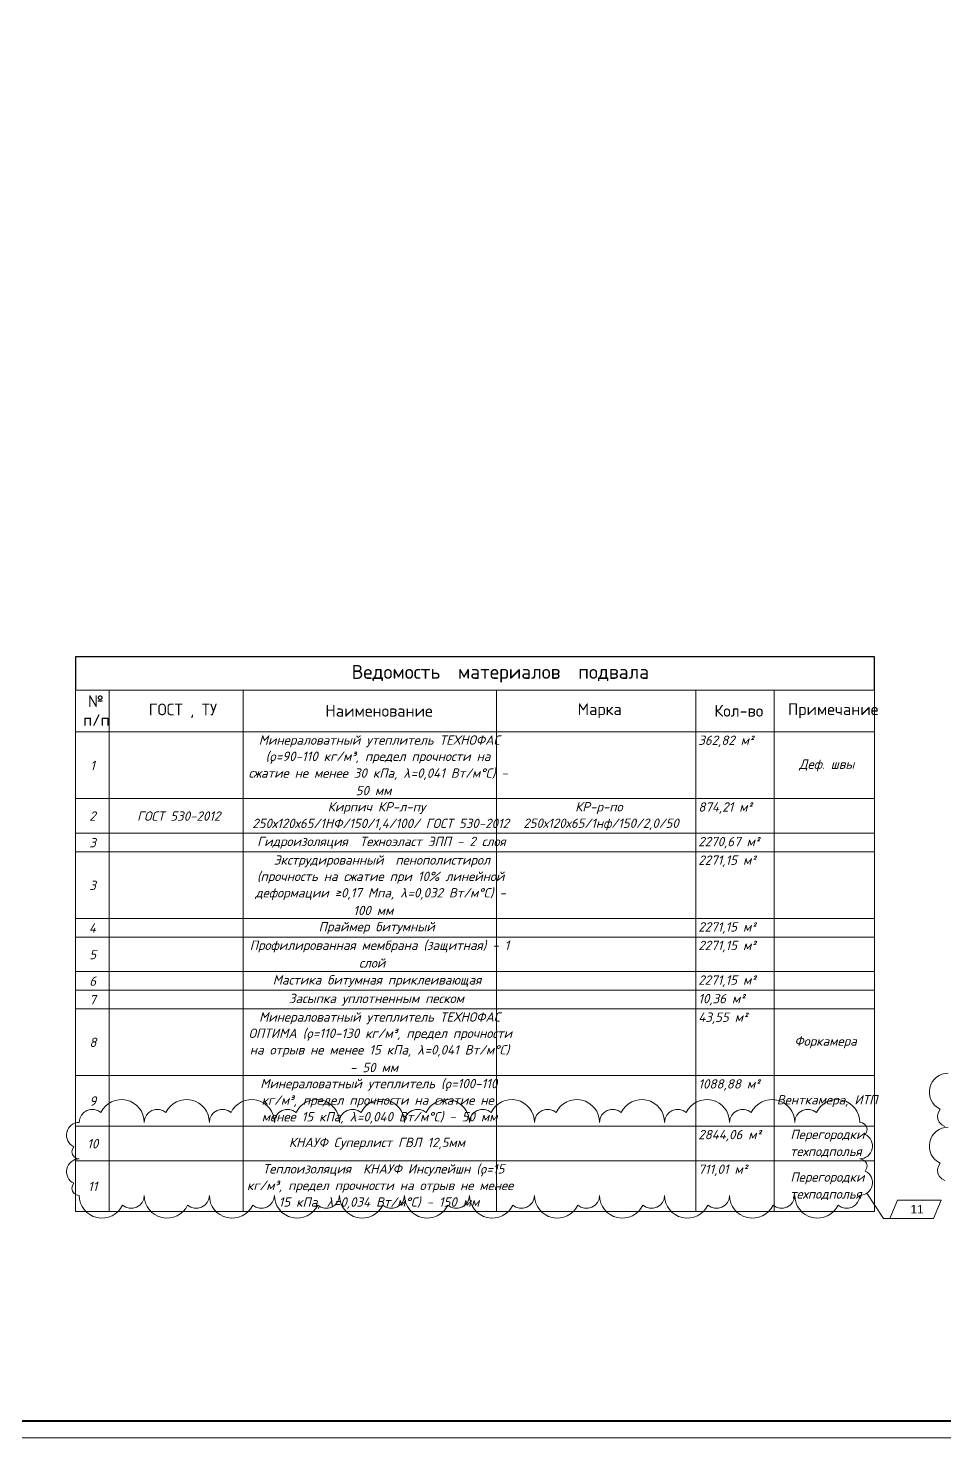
# Model space of a CAD drawing. Header units: millimetres. Extents: x -81576 to 1046824, y -248937 to 691537.
# Drawn here: x -53878 to -26536, y 507028 to 549078 of the extents above; entities that cross this region are included whole.
import ezdxf

# ---------------------------------------------------------------- set-up
doc = ezdxf.new("R2010")
doc.units = ezdxf.units.MM
doc.layers.add('PDF _Геометрия', color=7, linetype='Continuous', true_color=0x1d1d1d)
doc.layers.add('PDF _Текст', color=7, linetype='Continuous')
doc.styles.add('PDF GOST-Common', font='arial.ttf')
doc.styles.add('PDF ISOCPEUR', font='isocpeur.ttf')
doc.styles.add('PDF ISOCPEUR Italic', font='isocpeui.ttf')

msp = doc.modelspace()

# ---------------------------------------------------------------- linework, layer by layer
at = {"layer": 'PDF _Геометрия', "color": 7, "lineweight": 20}
msp.add_lwpolyline([(37323.8, 591127.9), (37323.8, 507027.9), (-81576.3, 507027.9), (-81576.3, 591127.9)], close=True, dxfattribs=at)
at = {"layer": 'PDF _Геометрия', "color": 7, "lineweight": 40}
msp.add_lwpolyline([(36823.8, 590627.9), (36823.8, 507527.9), (-79576.3, 507527.9), (-79576.3, 590627.9)], close=True, dxfattribs=at)
at = {"layer": 'PDF _Геометрия', "color": 7, "lineweight": 30}
msp.add_lwpolyline([(-28628.5, 529326.9), (-28628.5, 530326.9), (-52463.3, 530326.9), (-52463.3, 529326.9)], dxfattribs=at)
at = {"layer": 'PDF _Геометрия', "color": 7, "lineweight": 9}
for points in [[(-52463.3, 528087.7), (-52463.3, 529326.9), (-28628.5, 529326.9), (-28628.5, 528087.7)], [(-51463.3, 529326.9), (-51463.3, 528087.7), (-51463.3, 526097.4), (-51463.3, 525064.7), (-51463.3, 524510.9), (-51463.3, 522520.5), (-51463.3, 521966.7), (-51463.3, 520934), (-51463.3, 520380.2), (-51463.3, 519826.3), (-51463.3, 517836), (-51463.3, 516324.5), (-51463.3, 515291.8), (-51463.3, 513780.3)], [(-47463.3, 529326.9), (-47463.3, 528087.7), (-47463.3, 526097.4), (-47463.3, 525064.7), (-47463.3, 524510.9), (-47463.3, 522520.5), (-47463.3, 521966.7), (-47463.3, 520934), (-47463.3, 520380.2), (-47463.3, 519826.3), (-47463.3, 517836), (-47463.3, 516324.5), (-47463.3, 515291.8), (-47463.3, 513780.3)], [(-39909.5, 529326.9), (-39909.5, 528087.7), (-39909.5, 526097.4), (-39909.5, 525064.7), (-39909.5, 524510.9), (-39909.5, 522520.5), (-39909.5, 521966.7), (-39909.5, 520934), (-39909.5, 520380.2), (-39909.5, 519826.3), (-39909.5, 517836), (-39909.5, 516324.5), (-39909.5, 515291.8), (-39909.5, 513780.3)], [(-33964.3, 529326.9), (-33964.3, 528087.7), (-33964.3, 526097.4), (-33964.3, 525064.7), (-33964.3, 524510.9), (-33964.3, 522520.5), (-33964.3, 521966.7), (-33964.3, 520934), (-33964.3, 520380.2), (-33964.3, 519826.3), (-33964.3, 517836), (-33964.3, 516324.5), (-33964.3, 515291.8), (-33964.3, 513780.3)], [(-31628.5, 529326.9), (-31628.5, 528087.7), (-31628.5, 526097.4), (-31628.5, 525064.7), (-31628.5, 524510.9), (-31628.5, 522520.5), (-31628.5, 521966.7), (-31628.5, 520934), (-31628.5, 520380.2), (-31628.5, 519826.3), (-31628.5, 517836), (-31628.5, 516324.5), (-31628.5, 515291.8), (-31628.5, 513780.3)], [(-28628.5, 526097.4), (-28628.5, 528087.7), (-31628.5, 528087.7), (-33964.3, 528087.7), (-39909.5, 528087.7), (-47463.3, 528087.7), (-51463.3, 528087.7), (-52463.3, 528087.7), (-52463.3, 526097.4)], [(-28628.5, 525064.7), (-28628.5, 526097.4), (-31628.5, 526097.4), (-33964.3, 526097.4), (-39909.5, 526097.4), (-47463.3, 526097.4), (-51463.3, 526097.4), (-52463.3, 526097.4), (-52463.3, 525064.7)], [(-28628.5, 524510.9), (-28628.5, 525064.7), (-31628.5, 525064.7), (-33964.3, 525064.7), (-39909.5, 525064.7), (-47463.3, 525064.7), (-51463.3, 525064.7), (-52463.3, 525064.7), (-52463.3, 524510.9)], [(-28628.5, 522520.5), (-28628.5, 524510.9), (-31628.5, 524510.9), (-33964.3, 524510.9), (-39909.5, 524510.9), (-47463.3, 524510.9), (-51463.3, 524510.9), (-52463.3, 524510.9), (-52463.3, 522520.5)], [(-28628.5, 521966.7), (-28628.5, 522520.5), (-31628.5, 522520.5), (-33964.3, 522520.5), (-39909.5, 522520.5), (-47463.3, 522520.5), (-51463.3, 522520.5), (-52463.3, 522520.5), (-52463.3, 521966.7)], [(-28628.5, 520934), (-28628.5, 521966.7), (-31628.5, 521966.7), (-33964.3, 521966.7), (-39909.5, 521966.7), (-47463.3, 521966.7), (-51463.3, 521966.7), (-52463.3, 521966.7), (-52463.3, 520934)], [(-28628.5, 520380.2), (-28628.5, 520934), (-31628.5, 520934), (-33964.3, 520934), (-39909.5, 520934), (-47463.3, 520934), (-51463.3, 520934), (-52463.3, 520934), (-52463.3, 520380.2)], [(-28628.5, 519826.3), (-28628.5, 520380.2), (-31628.5, 520380.2), (-33964.3, 520380.2), (-39909.5, 520380.2), (-47463.3, 520380.2), (-51463.3, 520380.2), (-52463.3, 520380.2), (-52463.3, 519826.3)], [(-28628.5, 517836), (-28628.5, 519826.3), (-31628.5, 519826.3), (-33964.3, 519826.3), (-39909.5, 519826.3), (-47463.3, 519826.3), (-51463.3, 519826.3), (-52463.3, 519826.3), (-52463.3, 517836)], [(-28628.5, 516324.5), (-28628.5, 517836), (-31628.5, 517836), (-33964.3, 517836), (-39909.5, 517836), (-47463.3, 517836), (-51463.3, 517836), (-52463.3, 517836), (-52463.3, 516324.5)], [(-28628.5, 515291.8), (-28628.5, 516324.5), (-31628.5, 516324.5), (-33964.3, 516324.5), (-39909.5, 516324.5), (-47463.3, 516324.5), (-51463.3, 516324.5), (-52463.3, 516324.5), (-52463.3, 515291.8)], [(-28863.4, 514322.2), (-28363.9, 513565.3), (-28173.1, 513565.3)]]:
    msp.add_lwpolyline(points, dxfattribs=at)
at = {"layer": 'PDF _Геометрия', "color": 1, "lineweight": 9}
for points in [[(-26430.7, 517908.1, 0.8010885), (-26671.1, 516833.3), (-26727.6, 516744.3), (-26752.3, 516641.7), (-26742.7, 516536.7), (-26699.6, 516440.4), (-26627.7, 516363.1), (-26534.8, 516313.2)], [(-26430.7, 516295.9, 0.8010879), (-26671.1, 515221.1), (-26727.6, 515132.1), (-26752.3, 515029.5), (-26742.7, 514924.5), (-26699.6, 514828.2), (-26627.7, 514750.9), (-26534.8, 514701)]]:
    msp.add_lwpolyline(points, format="xyb", dxfattribs=at)
msp.add_lwpolyline([(-29073.4, 515348.8, 0.801087), (-28911, 516075.2), (-28868.5, 516146.5), (-28855.7, 516228.6), (-28874.5, 516309.5), (-28922.2, 516377.4), (-28991.9, 516422.6), (-29073.4, 516438.4, 0.8010862), (-30366.8, 516727.6), (-30459.5, 516789.1), (-30565.8, 516821.8), (-30677, 516823), (-30783.9, 516792.6), (-30877.9, 516733.2), (-30951.1, 516649.5), (-30997.6, 516548.5), (-31013.5, 516438.4, 0.8010864), (-32306.9, 516727.6), (-32399.6, 516789.1), (-32505.9, 516821.8), (-32617, 516823), (-32724, 516792.6), (-32818, 516733.2), (-32891.2, 516649.5), (-32937.7, 516548.5), (-32953.6, 516438.4, 0.8010864), (-34247, 516727.6), (-34339.7, 516789.1), (-34445.9, 516821.8), (-34557.1, 516823), (-34664.1, 516792.6), (-34758.1, 516733.2), (-34831.3, 516649.5), (-34877.8, 516548.5), (-34893.7, 516438.4, 0.8010864), (-36187.1, 516727.6), (-36279.8, 516789.1), (-36386, 516821.8), (-36497.2, 516823), (-36604.2, 516792.6), (-36698.1, 516733.2), (-36771.4, 516649.5), (-36817.9, 516548.5), (-36833.8, 516438.4, 0.8010864), (-38127.2, 516727.6), (-38219.8, 516789.1), (-38326.1, 516821.8), (-38437.3, 516823), (-38544.3, 516792.6), (-38638.2, 516733.2), (-38711.5, 516649.5), (-38758, 516548.5), (-38773.9, 516438.4, 0.8010864), (-40067.3, 516727.6), (-40159.9, 516789.1), (-40266.2, 516821.8), (-40377.4, 516823), (-40484.4, 516792.6), (-40578.3, 516733.2), (-40651.6, 516649.5), (-40698, 516548.5), (-40714, 516438.4, 0.8010862), (-42007.4, 516727.6), (-42100, 516789.1), (-42206.3, 516821.8), (-42317.5, 516823), (-42424.5, 516792.6), (-42518.4, 516733.2), (-42591.6, 516649.5), (-42638.1, 516548.5), (-42654.1, 516438.4, 0.8010862), (-43947.5, 516727.6), (-44040.1, 516789.1), (-44146.4, 516821.8), (-44257.6, 516823), (-44364.5, 516792.6), (-44458.5, 516733.2), (-44531.7, 516649.5), (-44578.2, 516548.5), (-44594.2, 516438.4, 0.8010862), (-45887.5, 516727.6), (-45980.2, 516789.1), (-46086.5, 516821.8), (-46197.7, 516823), (-46304.6, 516792.6), (-46398.6, 516733.2), (-46471.8, 516649.5), (-46518.3, 516548.5), (-46534.2, 516438.4, 0.8010862), (-47827.6, 516727.6), (-47920.3, 516789.1), (-48026.6, 516821.8), (-48137.8, 516823), (-48244.7, 516792.6), (-48338.7, 516733.2), (-48411.9, 516649.5), (-48458.4, 516548.5), (-48474.3, 516438.4, 0.8010862), (-49767.7, 516727.6), (-49860.4, 516789.1), (-49966.7, 516821.8), (-50077.8, 516823), (-50184.8, 516792.6), (-50278.8, 516733.2), (-50352, 516649.5), (-50398.5, 516548.5), (-50414.4, 516438.4, 0.8010862), (-51707.8, 516727.6), (-51800.5, 516789.1), (-51906.7, 516821.8), (-52017.9, 516823), (-52124.9, 516792.6), (-52218.9, 516733.2), (-52292.1, 516649.5), (-52338.6, 516548.5), (-52354.5, 516438.4, 0.8010867), (-52516.9, 515712), (-52559.5, 515640.7), (-52572.3, 515558.6), (-52553.5, 515477.7), (-52505.7, 515409.8), (-52436, 515364.6), (-52354.5, 515348.8, 0.8010888), (-52516.9, 514622.3), (-52559.5, 514551), (-52572.3, 514469), (-52553.5, 514388.1), (-52505.7, 514320.1), (-52436, 514274.9), (-52354.5, 514259.1, 0.8010862), (-51061.1, 513969.9), (-50968.5, 513908.4), (-50862.2, 513875.7), (-50751, 513874.5), (-50644, 513904.9), (-50550.1, 513964.4), (-50476.8, 514048.1), (-50430.4, 514149.1), (-50414.4, 514259.1, 0.8010862), (-49121, 513969.9), (-49028.4, 513908.4), (-48922.1, 513875.7), (-48810.9, 513874.5), (-48703.9, 513904.9), (-48610, 513964.4), (-48536.8, 514048.1), (-48490.3, 514149.1), (-48474.3, 514259.1, 0.8010862), (-47180.9, 513969.9), (-47088.3, 513908.4), (-46982, 513875.7), (-46870.8, 513874.5), (-46763.9, 513904.9), (-46669.9, 513964.4), (-46596.7, 514048.1), (-46550.2, 514149.1), (-46534.2, 514259.1, 0.8010862), (-45240.9, 513969.9), (-45148.2, 513908.4), (-45041.9, 513875.7), (-44930.7, 513874.5), (-44823.8, 513904.9), (-44729.8, 513964.4), (-44656.6, 514048.1), (-44610.1, 514149.1), (-44594.2, 514259.1, 0.8010862), (-43300.8, 513969.9), (-43208.1, 513908.4), (-43101.8, 513875.7), (-42990.6, 513874.5), (-42883.7, 513904.9), (-42789.7, 513964.4), (-42716.5, 514048.1), (-42670, 514149.1), (-42654.1, 514259.1, 0.8010862), (-41360.7, 513969.9), (-41268, 513908.4), (-41161.7, 513875.7), (-41050.6, 513874.5), (-40943.6, 513904.9), (-40849.6, 513964.4), (-40776.4, 514048.1), (-40729.9, 514149.1), (-40714, 514259.1, 0.8010869), (-39420.6, 513969.9), (-39327.9, 513908.4), (-39221.7, 513875.7), (-39110.5, 513874.5), (-39003.5, 513904.9), (-38909.5, 513964.4), (-38836.3, 514048.1), (-38789.8, 514149.1), (-38773.9, 514259.1, 0.8010862), (-37480.5, 513969.9), (-37387.8, 513908.4), (-37281.6, 513875.7), (-37170.4, 513874.5), (-37063.4, 513904.9), (-36969.5, 513964.4), (-36896.2, 514048.1), (-36849.7, 514149.1), (-36833.8, 514259.1, 0.8010862), (-35540.4, 513969.9), (-35447.8, 513908.4), (-35341.5, 513875.7), (-35230.3, 513874.5), (-35123.3, 513904.9), (-35029.4, 513964.4), (-34956.1, 514048.1), (-34909.6, 514149.1), (-34893.7, 514259.1, 0.8010862), (-33600.3, 513969.9), (-33507.7, 513908.4), (-33401.4, 513875.7), (-33290.2, 513874.5), (-33183.2, 513904.9), (-33089.3, 513964.4), (-33016, 514048.1), (-32969.6, 514149.1), (-32953.6, 514259.1, 0.8010862), (-31660.2, 513969.9), (-31567.6, 513908.4), (-31461.3, 513875.7), (-31350.1, 513874.5), (-31243.1, 513904.9), (-31149.2, 513964.4), (-31076, 514048.1), (-31029.5, 514149.1), (-31013.5, 514259.1, 0.8010862), (-29720.1, 513969.9), (-29627.5, 513908.4), (-29521.2, 513875.7), (-29410, 513874.5), (-29303.1, 513904.9), (-29209.1, 513964.4), (-29135.9, 514048.1), (-29089.4, 514149.1), (-29073.4, 514259.1, 0.8010883), (-28911, 514985.6), (-28868.5, 515056.9), (-28855.7, 515138.9), (-28874.5, 515219.8), (-28922.2, 515287.8), (-28991.9, 515332.9)], format="xyb", close=True, dxfattribs=at)
at = {"layer": 'PDF _Геометрия', "color": 7, "lineweight": 9}
for points in [[(-52463.3, 513780.3), (-52463.3, 515291.8), (-51463.3, 515291.8), (-47463.3, 515291.8), (-39909.5, 515291.8), (-33964.3, 515291.8), (-31628.5, 515291.8), (-28628.5, 515291.8), (-28628.5, 513780.3), (-31628.5, 513780.3), (-33964.3, 513780.3), (-39909.5, 513780.3), (-47463.3, 513780.3), (-51463.3, 513780.3)], [(-26868.7, 513565.3), (-26640.4, 514115.9), (-27944.8, 514115.9), (-28173.1, 513565.3)]]:
    msp.add_lwpolyline(points, close=True, dxfattribs=at)

# ---------------------------------------------------------------- texts
at = {"layer": 'PDF _Текст', "attachment_point": 4}
for s, insert, char_height, style in [('Ведомость  материалов  подвала', (-44228.6, 529820.2), 416.091, 'PDF ISOCPEUR'), ('№', (-52093.8, 529001.3), 349, 'PDF ISOCPEUR'), ('п/п', (-52239.3, 528439.1), 348.98, 'PDF ISOCPEUR'), ('ГОСТ , ТУ', (-50280.2, 528714), 348.98, 'PDF ISOCPEUR'), ('Наименование', (-45010.6, 528714), 348.979, 'PDF ISOCPEUR'), ('Марка', (-37488.7, 528714), 348.98, 'PDF ISOCPEUR'), ('Кол-во', (-33412.4, 528714), 348.98, 'PDF ISOCPEUR'), ('Примечание', (-31216.6, 528714), 348.98, 'PDF ISOCPEUR'), ('Минераловатный утеплитель ТЕХНОФАС', (-46999.8, 527804.1), 279.4, 'PDF ISOCPEUR Italic'), ('362,82 м²', (-33889.3, 527804.1), 279.4, 'PDF ISOCPEUR Italic'), ('(ρ=90-110 кг/м³, предел прочности на', (-46794.7, 527314.7), 279.4, 'PDF ISOCPEUR Italic'), ('1', (-52028, 527085.9), 279.4, 'PDF ISOCPEUR Italic'), ('сжатие не менее 30 кПа, λ=0,041 Вт/м°С) -', (-47304.1, 526825.2), 279.4, 'PDF ISOCPEUR Italic'), ('Деф. швы', (-30880.4, 527085.9), 279.4, 'PDF ISOCPEUR Italic'), ('50 мм', (-44109.2, 526335.7), 279.4, 'PDF ISOCPEUR Italic'), ('2', (-52054.2, 525574.4), 279.4, 'PDF ISOCPEUR Italic'), ('ГОСТ 530-2012', (-50629.8, 525574.4), 279.4, 'PDF ISOCPEUR Italic'), ('Кирпич КР-л-пу', (-44944.3, 525813.8), 279.4, 'PDF ISOCPEUR Italic'), ('КР-р-по', (-37562.7, 525813.8), 279.4, 'PDF ISOCPEUR Italic'), ('874,21 м²', (-33889.3, 525813.8), 279.4, 'PDF ISOCPEUR Italic'), ('250х120х65/1НФ/150/1,4/100/ ГОСТ 530-2012', (-47193.3, 525324.3), 279.4, 'PDF ISOCPEUR Italic'), ('250х120х65/1нф/150/2,0/50', (-39110.5, 525324.3), 279.4, 'PDF ISOCPEUR Italic'), ('3', (-52054.2, 524781.1), 279.4, 'PDF ISOCPEUR Italic'), ('Гидроизоляция  Техноэласт ЭПП - 2 слоя', (-47047.6, 524781.1), 279.4, 'PDF ISOCPEUR Italic'), ('2270,67 м²', (-33889.3, 524781.1), 279.4, 'PDF ISOCPEUR Italic'), ('Экструдированный  пенополистирол', (-46549.3, 524227.3), 279.4, 'PDF ISOCPEUR Italic'), ('2271,15 м²', (-33889.3, 524227.3), 279.4, 'PDF ISOCPEUR Italic'), ('(прочность на сжатие при 10% линейной', (-47052, 523737.8), 279.4, 'PDF ISOCPEUR Italic'), ('3', (-52054.2, 523509), 279.4, 'PDF ISOCPEUR Italic'), ('деформации ≥0,17 Мпа, λ=0,032 Вт/м°С) -', (-47104.9, 523248.3), 279.4, 'PDF ISOCPEUR Italic'), ('100 мм', (-44181.2, 522758.8), 279.4, 'PDF ISOCPEUR Italic'), ('4', (-52066.6, 522236.9), 279.4, 'PDF ISOCPEUR Italic'), ('Праймер битумный', (-45215.1, 522236.9), 279.4, 'PDF ISOCPEUR Italic'), ('2271,15 м²', (-33889.3, 522236.9), 279.4, 'PDF ISOCPEUR Italic'), ('Профилированная мембрана (защитная) - 1', (-47269.2, 521683.1), 279.4, 'PDF ISOCPEUR Italic'), ('2271,15 м²', (-33889.3, 521683.1), 279.4, 'PDF ISOCPEUR Italic'), ('5', (-52054.2, 521443.7), 279.4, 'PDF ISOCPEUR Italic'), ('слой', (-44008.2, 521193.6), 279.4, 'PDF ISOCPEUR Italic'), ('6', (-52054.2, 520650.4), 279.4, 'PDF ISOCPEUR Italic'), ('Мастика битумная приклеивающая', (-46583.3, 520650.4), 279.4, 'PDF ISOCPEUR Italic'), ('2271,15 м²', (-33889.3, 520650.4), 279.4, 'PDF ISOCPEUR Italic'), ('7', (-52054.2, 520096.6), 279.4, 'PDF ISOCPEUR Italic'), ('Засыпка уплотненным песком', (-46101.5, 520096.6), 279.4, 'PDF ISOCPEUR Italic'), ('10,36 м²', (-33889.3, 520096.6), 279.4, 'PDF ISOCPEUR Italic'), ('Минераловатный утеплитель ТЕХНОФАС', (-46990.7, 519542.7), 279.4, 'PDF ISOCPEUR Italic'), ('43,55 м²', (-33889.3, 519542.8), 279.4, 'PDF ISOCPEUR Italic'), ('8', (-52054.2, 518824.5), 279.4, 'PDF ISOCPEUR Italic'), ('ОПТИМА (ρ=110-130 кг/м³, предел прочности', (-47301.6, 519053.3), 279.4, 'PDF ISOCPEUR Italic'), ('Форкамера', (-31022.3, 518824.5), 279.4, 'PDF ISOCPEUR Italic'), ('на отрыв не менее 15 кПа, λ=0,041 Вт/м°С)', (-47268.5, 518563.8), 279.4, 'PDF ISOCPEUR Italic'), ('- 50 мм', (-44278.7, 518074.3), 279.4, 'PDF ISOCPEUR Italic'), ('Минераловатный утеплитель (ρ=100-110', (-46955.5, 517552.4), 279.4, 'PDF ISOCPEUR Italic'), ('1088,88 м²', (-33889.3, 517552.4), 279.4, 'PDF ISOCPEUR Italic'), ('кг/м³, предел прочности на сжатие не', (-46915.8, 517062.9), 279.4, 'PDF ISOCPEUR Italic'), ('Венткамера, ИТП', (-31545.1, 517073.6), 279.4, 'PDF ISOCPEUR Italic'), ('9', (-52054.2, 517073.6), 279.4, 'PDF ISOCPEUR Italic'), ('менее 15 кПа, λ=0,040 Вт/м°С) - 50 мм', (-46909.2, 516573.4), 279.4, 'PDF ISOCPEUR Italic'), ('КНАУФ Суперлист ГВЛ 12,5мм', (-46100.2, 515801.5), 279.4, 'PDF ISOCPEUR Italic'), ('2844,06 м²', (-33889.3, 516040.9), 279.4, 'PDF ISOCPEUR Italic'), ('Перегородки', (-31141, 516040.9), 279.4, 'PDF ISOCPEUR Italic'), ('10', (-52118.9, 515801.5), 279.4, 'PDF ISOCPEUR Italic'), ('техподполья', (-31154.2, 515551.4), 279.4, 'PDF ISOCPEUR Italic'), ('Теплоизоляция  КНАУФ Инсулейшн (ρ=15', (-46883, 515008.2), 279.4, 'PDF ISOCPEUR Italic'), ('711,01 м²', (-33889.3, 515008.2), 279.4, 'PDF ISOCPEUR Italic'), ('кг/м³, предел прочности на отрыв не менее', (-47352.6, 514518.7), 279.4, 'PDF ISOCPEUR Italic'), ('Перегородки', (-31141, 514768.8), 279.4, 'PDF ISOCPEUR Italic'), ('11', (-52092.8, 514529.4), 279.4, 'PDF ISOCPEUR Italic'), ('техподполья', (-31154.2, 514279.3), 279.4, 'PDF ISOCPEUR Italic'), ('15 кПа, λ=0,034 Вт/м°С) - 150 мм', (-46406.7, 514029.3), 279.4, 'PDF ISOCPEUR Italic'), ('11', (-27559.2, 513848), 254, 'PDF GOST-Common')]:
    msp.add_mtext(s, dxfattribs=dict(at, insert=insert, char_height=char_height, style=style))

doc.saveas('drawing.dxf')
